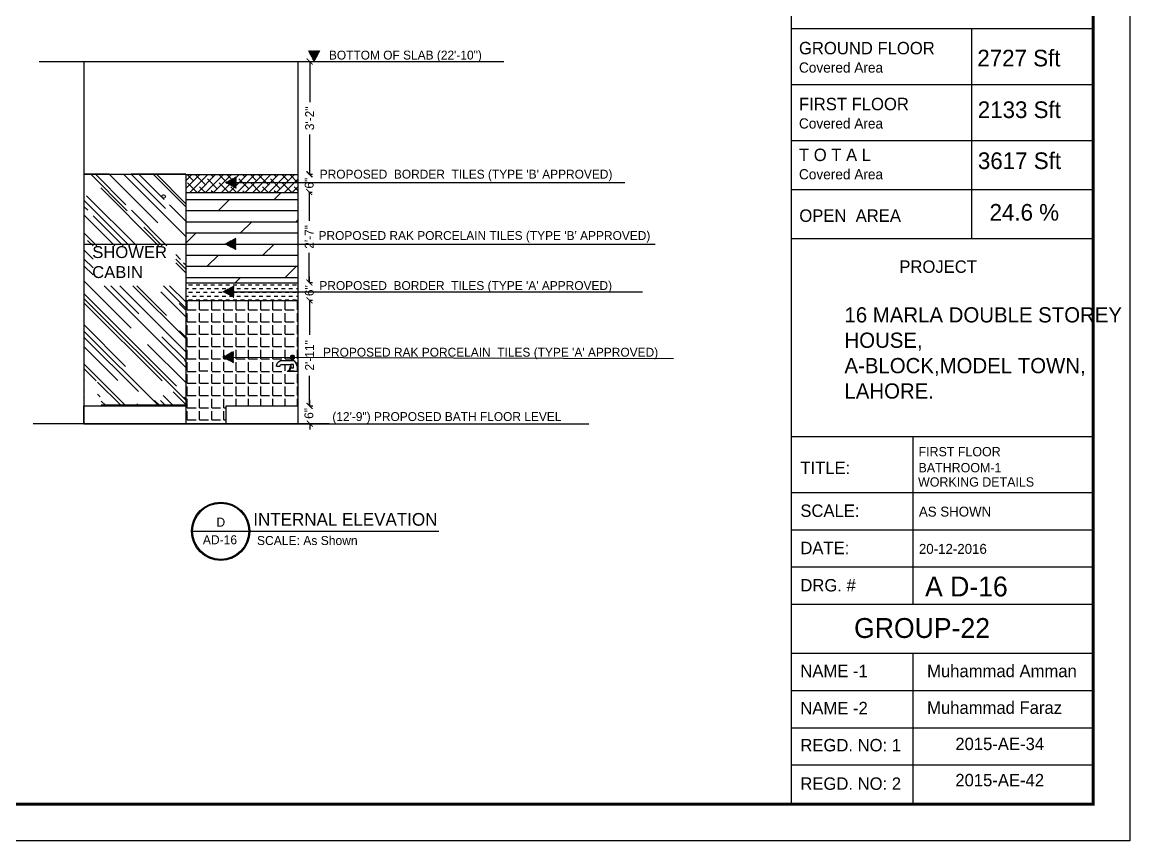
# Model space of a CAD drawing. Extents: x 10753 to 18704, y -5361 to 1140.
# Drawn here: x 12331.2 to 12704, y -3937.4 to -3661.6 of the extents above; entities that cross this region are included whole.
import ezdxf

# ---------------------------------------------------------------- set-up
doc = ezdxf.new("R2010")
doc.units = 0
doc.header["$LTSCALE"] = 30
doc.header["$MEASUREMENT"] = 0
doc.header["$PDMODE"] = 3
doc.linetypes.add('ACAD_ISO02W100', pattern=[15, 12, -3])
doc.layers.get('0').update_dxf_attribs({"linetype": 'CONTINUOUS'})
doc.layers.get('DEFPOINTS').update_dxf_attribs({"linetype": 'CONTINUOUS'})
for name, color, linetype in [('bath', 23, 'CONTINUOUS'), ('DIM', 6, 'CONTINUOUS'), ('furniture', 9, 'CONTINUOUS'), ('SEAL', 1, 'CONTINUOUS'), ('SLINE', 3, 'CONTINUOUS'), ('WALL', 2, 'CONTINUOUS'), ('WL', 9, 'CONTINUOUS')]:
    doc.layers.add(name, color=color, linetype=linetype)
doc.styles.add('dim', font='arial.ttf', dxfattribs={"height": 4})
doc.styles.add('ROMAND', font='stylu.ttf', dxfattribs={"height": 2})
doc.styles.add('SEAL TEXT', font='stylu.ttf', dxfattribs={"height": 6})
doc.styles.add('SMALL-DIM', font='stylu.ttf', dxfattribs={"height": 2})
doc.styles.get("Standard").update_dxf_attribs({"font": 'stylu.ttf', "height": 3})
doc.styles.add('Text 1-2', font='stylu.ttf', dxfattribs={"height": 1.5})
doc.styles.add('Work Dim', font='stylu.ttf', dxfattribs={"height": 4})
doc.dimstyles.new('D1', dxfattribs={"dimtxt": 6, "dimasz": 5, "dimexe": 1, "dimexo": 2, "dimgap": 1, "dimtad": 1, "dimdec": 4, "dimzin": 3, "dimdsep": 46, "dimlunit": 4, "dimtxsty": 'Standard', "dimcen": 3, "dimclrd": 7, "dimclre": 7, "dimclrt": 2, "dimadec": 0, "dimazin": 0, "dimtfac": 1, "dimtdec": 4, "dimtofl": 0, "dimtmove": 2, "dimatfit": 3, "dimfxl": 1, "dimfrac": 2, "dimtolj": 1, "dimtzin": 1, "dimarcsym": 0})
pattern_1 = [(135, (9253.51694, -21082.61697), (-0.08838834765, -0.08838834765), [])]

# ---------------------------------------------------------------- blocks, each defined once
blk = doc.blocks.new('_ArchTick')
at = {"color": 0, "linetype": 'ByBlock', "const_width": 0.15}
blk.add_lwpolyline([(-0.5, -0.5), (0.5, 0.5)], dxfattribs=at)
blk = doc.blocks.new('*D200')
at = {"layer": 'DEFPOINTS', "color": 0, "transparency": 16777216}
for p in [(12423.98, -3718.88), (12423.98, -3749.32), (12427.79, -3749.32)]:
    blk.add_point(p, dxfattribs=at)
at = {"layer": 'furniture', "color": 4, "lineweight": -2, "transparency": 16777216}
for p, q in [((12427.79, -3718.88), (12428.79, -3718.88)), ((12427.79, -3718.88), (12427.79, -3728.57)), ((12427.79, -3749.32), (12427.79, -3739.37)), ((12427.79, -3749.32), (12428.79, -3749.32))]:
    blk.add_line(p, q, dxfattribs=at)
at = {"layer": 'furniture', "color": 4, "lineweight": -2, "transparency": 16777216, "xscale": 2, "yscale": 2, "zscale": 2}
for p, rotation in [((12427.79, -3718.88), 90), ((12427.79, -3749.32), 270)]:
    blk.add_blockref('_ArchTick', p, dxfattribs=dict(at, rotation=rotation))
at = {"layer": 'furniture', "color": 4, "transparency": 16777216, "insert": (12427.79, -3733.97), "char_height": 3, "attachment_point": 5, "rotation": 90}
blk.add_mtext('\\A1;2\'-7"', dxfattribs=at)
blk = doc.blocks.new('*D201')
at = {"layer": 'DEFPOINTS', "color": 0, "transparency": 16777216}
for p in [(12423.98, -3749.32), (12423.98, -3755.32), (12427.87, -3755.32)]:
    blk.add_point(p, dxfattribs=at)
at = {"layer": 'furniture', "color": 4, "lineweight": -2, "transparency": 16777216}
for p, q in [((12427.87, -3749.32), (12427.87, -3747.32)), ((12427.87, -3749.32), (12428.87, -3749.32)), ((12427.87, -3755.32), (12428.87, -3755.32)), ((12427.87, -3755.32), (12427.87, -3757.32))]:
    blk.add_line(p, q, dxfattribs=at)
at = {"layer": 'furniture', "color": 4, "lineweight": -2, "transparency": 16777216, "xscale": 2, "yscale": 2, "zscale": 2}
for p, rotation in [((12427.87, -3749.32), 270), ((12427.87, -3755.32), 90)]:
    blk.add_blockref('_ArchTick', p, dxfattribs=dict(at, rotation=rotation))
at = {"layer": 'furniture', "color": 4, "transparency": 16777216, "insert": (12427.87, -3752.09), "char_height": 3, "attachment_point": 5, "rotation": 90}
blk.add_mtext('\\A1;6"', dxfattribs=at)
blk = doc.blocks.new('*D202')
at = {"layer": 'DEFPOINTS', "color": 0, "transparency": 16777216}
for p in [(12423.98, -3755.32), (12423.98, -3790.88), (12427.88, -3790.88)]:
    blk.add_point(p, dxfattribs=at)
at = {"layer": 'furniture', "color": 4, "lineweight": -2, "transparency": 16777216}
for p, q in [((12427.88, -3755.32), (12428.88, -3755.32)), ((12427.88, -3755.32), (12427.88, -3766.99)), ((12427.88, -3790.88), (12427.88, -3780.76)), ((12427.88, -3790.88), (12428.88, -3790.88))]:
    blk.add_line(p, q, dxfattribs=at)
at = {"layer": 'furniture', "color": 4, "lineweight": -2, "transparency": 16777216, "xscale": 2, "yscale": 2, "zscale": 2}
for p, rotation in [((12427.88, -3755.32), 90), ((12427.88, -3790.88), 270)]:
    blk.add_blockref('_ArchTick', p, dxfattribs=dict(at, rotation=rotation))
at = {"layer": 'furniture', "color": 4, "transparency": 16777216, "insert": (12427.88, -3773.87), "char_height": 3, "attachment_point": 5, "rotation": 90}
blk.add_mtext('\\A1;2\'-11"', dxfattribs=at)
blk = doc.blocks.new('*D203')
at = {"layer": 'DEFPOINTS', "color": 0, "transparency": 16777216}
for p in [(12423.98, -3790.88), (12423.98, -3796.88), (12427.99, -3796.88)]:
    blk.add_point(p, dxfattribs=at)
at = {"layer": 'furniture', "color": 4, "lineweight": -2, "transparency": 16777216}
for p, q in [((12427.99, -3790.88), (12427.99, -3788.88)), ((12427.99, -3790.88), (12428.99, -3790.88)), ((12427.99, -3796.88), (12428.99, -3796.88)), ((12427.99, -3796.88), (12427.99, -3798.88))]:
    blk.add_line(p, q, dxfattribs=at)
at = {"layer": 'furniture', "color": 4, "lineweight": -2, "transparency": 16777216, "xscale": 2, "yscale": 2, "zscale": 2}
for p, rotation in [((12427.99, -3790.88), 270), ((12427.99, -3796.88), 90)]:
    blk.add_blockref('_ArchTick', p, dxfattribs=dict(at, rotation=rotation))
at = {"layer": 'furniture', "color": 4, "transparency": 16777216, "insert": (12427.7, -3793.42), "char_height": 3, "attachment_point": 5, "rotation": 90}
blk.add_mtext('\\A1;6"', dxfattribs=at)
blk = doc.blocks.new('*D204')
at = {"layer": 'DEFPOINTS', "color": 0, "transparency": 16777216}
for p in [(12423.98, -3712.88), (12423.98, -3718.88), (12427.79, -3718.88)]:
    blk.add_point(p, dxfattribs=at)
at = {"layer": 'furniture', "color": 4, "lineweight": -2, "transparency": 16777216}
for p, q in [((12427.79, -3712.88), (12428.79, -3712.88)), ((12427.79, -3712.88), (12427.79, -3713.05)), ((12427.79, -3718.88), (12427.79, -3718.71)), ((12427.79, -3718.88), (12428.79, -3718.88))]:
    blk.add_line(p, q, dxfattribs=at)
at = {"layer": 'furniture', "color": 4, "lineweight": -2, "transparency": 16777216, "xscale": 2, "yscale": 2, "zscale": 2}
for p, rotation in [((12427.79, -3712.88), 90), ((12427.79, -3718.88), 270)]:
    blk.add_blockref('_ArchTick', p, dxfattribs=dict(at, rotation=rotation))
at = {"layer": 'furniture', "color": 4, "transparency": 16777216, "insert": (12427.79, -3715.88), "char_height": 3, "attachment_point": 5, "rotation": 90}
blk.add_mtext('\\A1;6"', dxfattribs=at)
blk = doc.blocks.new('*D199')
at = {"layer": 'DEFPOINTS', "color": 0, "transparency": 16777216}
for p in [(12423.98, -3674.88), (12423.98, -3712.88), (12427.96, -3712.88)]:
    blk.add_point(p, dxfattribs=at)
at = {"layer": 'WALL', "color": 4, "lineweight": -2, "transparency": 16777216}
for p, q in [((12427.96, -3674.88), (12428.96, -3674.88)), ((12427.96, -3674.88), (12427.96, -3688.56)), ((12427.96, -3712.88), (12427.96, -3699.54)), ((12427.96, -3712.88), (12428.96, -3712.88))]:
    blk.add_line(p, q, dxfattribs=at)
at = {"layer": 'WALL', "color": 4, "lineweight": -2, "transparency": 16777216, "xscale": 2, "yscale": 2, "zscale": 2}
for p, rotation in [((12427.96, -3674.88), 90), ((12427.96, -3712.88), 270)]:
    blk.add_blockref('_ArchTick', p, dxfattribs=dict(at, rotation=rotation))
at = {"layer": 'WALL', "color": 4, "transparency": 16777216, "insert": (12427.96, -3694.05), "char_height": 3, "attachment_point": 5, "rotation": 90}
blk.add_mtext('\\A1;3\'-2"', dxfattribs=at)

msp = doc.modelspace()

# ---------------------------------------------------------------- hatches: boundary and pattern name
h = msp.add_hatch()
h.set_pattern_fill('ANSI31', color=256, angle=90, style=0)
h.set_pattern_definition(pattern_1)
h.paths.add_polyline_path([(12429.49085, -3674.9983), (12431.38726, -3671.36132), (12427.54349, -3671.36132)])
h = msp.add_hatch()
h.set_pattern_fill('ANSI31', color=230, angle=90, style=0)
h.set_pattern_definition(pattern_1)
h.paths.add_polyline_path([(12429.49085, -3674.9983), (12431.38726, -3671.36132), (12427.54349, -3671.36132)])
h = msp.add_hatch()
h.set_pattern_fill('ANSI31', color=230, style=0)
h.set_pattern_definition([(45, (-5008.02368, -539.72508), (-0.08838834765, 0.08838834765), [])])
h.paths.add_polyline_path([(12399.59499, -3715.69899), (12403.23196, -3717.5954), (12403.23196, -3713.75163)])
h = msp.add_hatch()
h.set_pattern_fill('ANSI31', color=230, style=0)
h.set_pattern_definition([(45, (-5008.19442, -560.40446), (-0.08838834765, 0.08838834765), [])])
h.paths.add_polyline_path([(12399.42425, -3736.37836), (12403.06123, -3738.27477), (12403.06123, -3734.43101)])
h = msp.add_hatch()
h.set_pattern_fill('ANSI31', color=230, style=0)
h.set_pattern_definition([(45, (-5008.83205, -576.48367), (-0.08838834765, 0.08838834765), [])])
h.paths.add_polyline_path([(12398.78662, -3752.45758), (12402.42359, -3754.35399), (12402.42359, -3750.51022)])
h = msp.add_hatch()
h.set_pattern_fill('ANSI31', color=230, style=0)
h.set_pattern_definition([(45, (-5008.97446, -598.51891), (-0.08838834765, 0.08838834765), [])])
h.paths.add_polyline_path([(12398.64421, -3774.49282), (12402.28118, -3776.38923), (12402.28118, -3772.54546)])

# ---------------------------------------------------------------- linework, layer by layer
at = {"linetype": 'ACAD_ISO02W100'}
msp.add_line((12423.9836, -3674.88179), (12493.2552, -3674.88179), dxfattribs=at)
at = {"color": 230}
for p, q in [((12403.25189, -3715.70024), (12534.07, -3715.70024)), ((12351.9836, -3736.38427), (12544.28218, -3736.38427)), ((12402.44352, -3752.45883), (12539.94489, -3752.49861)), ((12402.30111, -3774.49407), (12550.37037, -3774.88018))]:
    msp.add_line(p, q, dxfattribs=at)
at = {"layer": 'bath'}
for p, q in [((12422.7836, -3775.70243), (12417.9836, -3775.70243)), ((12421.5836, -3774.20243), (12421.5836, -3774.80243)), ((12422.7836, -3774.20243), (12421.5836, -3774.20243)), ((12421.5836, -3774.80243), (12422.7836, -3774.80243)), ((12422.4836, -3773.90243), (12421.8836, -3773.90243)), ((12421.8836, -3775.10243), (12421.8836, -3775.70243)), ((12421.8836, -3775.10243), (12422.4836, -3775.10243)), ((12422.4836, -3775.70243), (12422.4836, -3775.10243)), ((12422.71051, -3775.00461), (12422.72774, -3775.00461)), ((12422.7836, -3774.80243), (12422.7836, -3774.20243)), ((12416.7836, -3777.50243), (12417.9836, -3777.50243)), ((12418.5836, -3776.90243), (12421.5836, -3776.90243)), ((12423.6836, -3779.30243), (12420.3836, -3779.30243)), ((12420.79553, -3779.12961), (12422.72774, -3779.12961)), ((12422.4836, -3776.90243), (12421.5836, -3776.90243)), ((12421.5836, -3776.90243), (12421.5836, -3778.10243)), ((12421.5836, -3778.10243), (12422.4836, -3778.10243)), ((12422.4836, -3778.10243), (12422.4836, -3776.90243)), ((12423.9836, -3779.30243), (12423.6836, -3779.30243))]:
    msp.add_line(p, q, dxfattribs=at)
at = {"layer": 'bath', "extrusion": (0, 0, -1)}
for centre, major_axis, start_param, end_param in [((12418.7851, -3777.53675), (1.41548, 1.41548), 3.944143381, 5.085843538), ((12421.87458, -3774.19343), (0.20585, 0.20585), 3.895965844, 5.528811593), ((12421.87458, -3774.81155), (0.20585, 0.20585), 2.325169517, 3.958015179), ((12422.49264, -3774.19343), (0.20585, 0.20585), -0.816422613, 0.816423136), ((12422.49264, -3774.81155), (0.20585, 0.20585), 0.754373191, 2.387219463), ((12417.88245, -3779.33615), (-4.31423, 4.31423), 1.718219053, 2.350668778), ((12418.4712, -3777.39011), (0.35383, 0.35383), 3.700433117, 5.724344843), ((12419.9336, -3777.65243), (-1.20934, 1.20934), 2.622446213, 3.660739094), ((12424.97644, -3779.63205), (-2.83255, 2.83255), 5.666095357, 6.058313254)]:
    msp.add_ellipse(centre, major_axis=major_axis, ratio=1, start_param=start_param, end_param=end_param, dxfattribs=at)
at = {"layer": 'furniture', "color": 3}
for p, q in [((12351.9836, -3712.88179), (12386.26931, -3712.88179)), ((12360.46849, -3712.88179), (12351.9836, -3712.88179)), ((12354.29113, -3712.88179), (12366.57825, -3725.16891)), ((12355.83555, -3712.88179), (12366.13714, -3723.18338)), ((12360.46849, -3712.88179), (12376.83748, -3729.25077)), ((12386.26931, -3712.88179), (12367.85917, -3712.88179)), ((12367.85917, -3712.88179), (12379.42973, -3724.45234)), ((12370.5066, -3712.88179), (12378.9881, -3721.36328)), ((12375.24985, -3712.88179), (12386.26931, -3723.90125)), ((12376.35286, -3712.88179), (12386.26931, -3722.79824)), ((12386.26931, -3712.88179), (12386.26931, -3796.88179)), ((12365.47516, -3713.03495), (12386.26931, -3733.8291)), ((12386.26931, -3712.99868), (12423.9836, -3712.99868)), ((12386.26931, -3715.06542), (12388.33605, -3712.99868)), ((12386.26931, -3717.71707), (12390.9877, -3712.99868)), ((12388.88024, -3715.10614), (12386.77278, -3712.99868)), ((12390.12113, -3718.99868), (12386.8915, -3715.76905)), ((12387.63935, -3718.99868), (12393.63935, -3712.99868)), ((12392.85771, -3716.43197), (12389.54315, -3713.1174)), ((12390.291, -3718.99868), (12396.291, -3712.99868)), ((12392.94265, -3718.99868), (12398.94265, -3712.99868)), ((12396.83519, -3717.75779), (12393.52063, -3714.44323)), ((12395.50936, -3713.78032), (12394.72773, -3712.99868)), ((12395.5943, -3718.99868), (12401.5943, -3712.99868)), ((12399.48684, -3715.10614), (12397.37938, -3712.99868)), ((12400.72773, -3718.99868), (12397.4981, -3715.76905)), ((12398.24595, -3718.99868), (12404.24595, -3712.99868)), ((12403.46432, -3716.43197), (12400.14975, -3713.1174)), ((12400.8976, -3718.99868), (12406.8976, -3712.99868)), ((12403.54925, -3718.99868), (12409.54925, -3712.99868)), ((12407.44179, -3717.75779), (12404.12723, -3714.44323)), ((12406.11597, -3713.78032), (12405.33433, -3712.99868)), ((12406.2009, -3718.99868), (12412.2009, -3712.99868)), ((12410.09344, -3715.10614), (12407.98598, -3712.99868)), ((12411.33433, -3718.99868), (12408.1047, -3715.76905)), ((12408.85255, -3718.99868), (12414.85255, -3712.99868)), ((12414.07092, -3716.43197), (12410.75635, -3713.1174)), ((12411.5042, -3718.99868), (12417.5042, -3712.99868)), ((12414.15585, -3718.99868), (12420.15585, -3712.99868)), ((12418.04839, -3717.75779), (12414.73383, -3714.44323)), ((12416.72257, -3713.78032), (12415.94093, -3712.99868)), ((12416.80751, -3718.99868), (12422.80751, -3712.99868)), ((12420.70004, -3715.10614), (12418.59258, -3712.99868)), ((12421.94093, -3718.99868), (12418.71131, -3715.76905)), ((12419.45916, -3718.99868), (12423.9836, -3714.47424)), ((12423.9836, -3715.73805), (12421.36296, -3713.1174)), ((12352.90049, -3720.09515), (12369.73212, -3736.92677)), ((12357.69892, -3717.5029), (12377.1228, -3736.92677)), ((12386.26931, -3718.99868), (12423.9836, -3718.99868)), ((12392.77278, -3718.99868), (12390.86898, -3717.09488)), ((12395.42443, -3718.99868), (12394.84645, -3718.4207)), ((12403.37938, -3718.99868), (12401.47558, -3717.09488)), ((12406.03103, -3718.99868), (12405.45305, -3718.4207)), ((12413.98598, -3718.99868), (12412.08218, -3717.09488)), ((12415.97772, -3721.37959), (12418.35863, -3718.99868)), ((12416.63763, -3718.99868), (12416.05966, -3718.4207)), ((12422.11081, -3718.99868), (12423.9836, -3717.12589)), ((12423.9836, -3718.3897), (12422.68878, -3717.09488)), ((12351.9836, -3721.60512), (12367.30525, -3736.92677)), ((12351.9836, -3723.70089), (12353.28618, -3725.00347)), ((12380.80819, -3723.18338), (12386.26931, -3728.6445)), ((12386.26931, -3721.37961), (12423.9836, -3721.37961)), ((12397.22772, -3725.12959), (12400.97772, -3721.37959)), ((12351.9836, -3726.56894), (12362.34144, -3736.92677)), ((12355.10627, -3726.82356), (12365.20949, -3736.92677)), ((12367.95723, -3725.00347), (12379.88054, -3736.92677)), ((12386.26931, -3725.12961), (12423.9836, -3725.12961)), ((12372.09368, -3730.68434), (12378.33612, -3736.92677)), ((12386.26931, -3728.87961), (12423.9836, -3728.87961)), ((12404.72772, -3732.62959), (12408.47772, -3728.87959)), ((12423.47772, -3728.87959), (12423.9836, -3728.37371)), ((12351.9836, -3732.63599), (12356.27439, -3736.92677)), ((12353.23142, -3735.20743), (12355.04241, -3737.01842)), ((12386.26931, -3736.088), (12389.72772, -3732.62959)), ((12386.26931, -3732.62961), (12423.9836, -3732.62961)), ((12351.9836, -3738.37194), (12355.04241, -3741.43075)), ((12386.26931, -3736.37961), (12423.9836, -3736.37961)), ((12412.22772, -3740.12959), (12415.97772, -3736.37959)), ((12351.9836, -3741.3503), (12355.04241, -3744.4091)), ((12382.8863, -3739.93254), (12384.50353, -3741.54977)), ((12382.8863, -3741.47696), (12386.26931, -3744.85997)), ((12382.8863, -3742.69028), (12386.26931, -3746.07329)), ((12385.53149, -3742.68893), (12386.26931, -3743.42676)), ((12386.26931, -3740.12961), (12423.9836, -3740.12961)), ((12393.47772, -3743.87959), (12397.22772, -3740.12959)), ((12351.9836, -3743.66685), (12355.04241, -3746.72566)), ((12386.26931, -3743.87961), (12423.9836, -3743.87961)), ((12419.72772, -3747.62959), (12423.47772, -3743.87959)), ((12351.9836, -3748.74098), (12367.90247, -3764.65984)), ((12386.26931, -3747.62961), (12423.9836, -3747.62961)), ((12386.26931, -3749.43552), (12423.9836, -3749.43552)), ((12387.22774, -3750.12961), (12388.47774, -3750.12961)), ((12389.72774, -3750.12961), (12390.97774, -3750.12961)), ((12392.22774, -3750.12961), (12393.47774, -3750.12961)), ((12394.72774, -3750.12961), (12395.97774, -3750.12961)), ((12397.22774, -3750.12961), (12398.47774, -3750.12961)), ((12399.72774, -3750.12961), (12400.97774, -3750.12961)), ((12402.22774, -3750.12961), (12403.47774, -3750.12961)), ((12402.92179, -3749.43552), (12404.72772, -3747.62959)), ((12404.72774, -3750.12961), (12405.97774, -3750.12961)), ((12407.22774, -3750.12961), (12408.47774, -3750.12961)), ((12409.72774, -3750.12961), (12410.97774, -3750.12961)), ((12412.22774, -3750.12961), (12413.47774, -3750.12961)), ((12414.72774, -3750.12961), (12415.97774, -3750.12961)), ((12417.22774, -3750.12961), (12418.47774, -3750.12961)), ((12419.72774, -3750.12961), (12420.97774, -3750.12961)), ((12422.22774, -3750.12961), (12423.47774, -3750.12961)), ((12351.9836, -3753.04299), (12383.17983, -3784.23922)), ((12358.76323, -3750.44649), (12386.26931, -3777.95257)), ((12361.07979, -3750.44649), (12370.49472, -3759.86142)), ((12364.05815, -3750.44649), (12386.26931, -3772.65765)), ((12368.47047, -3750.44649), (12386.26931, -3768.24533)), ((12369.7941, -3750.44649), (12379.81529, -3760.46768)), ((12377.8854, -3752.47074), (12386.26931, -3760.85465)), ((12378.7292, -3750.44649), (12386.26931, -3757.9866)), ((12380.82496, -3750.44649), (12386.26931, -3755.89084)), ((12386.26931, -3751.37961), (12387.22774, -3751.37961)), ((12386.26931, -3753.87961), (12387.22774, -3753.87961)), ((12387.22774, -3752.62961), (12388.47774, -3752.62961)), ((12388.47774, -3751.37961), (12389.72774, -3751.37961)), ((12388.47774, -3753.87961), (12389.72774, -3753.87961)), ((12389.72774, -3752.62961), (12390.97774, -3752.62961)), ((12390.97774, -3751.37961), (12392.22774, -3751.37961)), ((12390.97774, -3753.87961), (12392.22774, -3753.87961)), ((12392.22774, -3752.62961), (12393.47774, -3752.62961)), ((12393.47774, -3751.37961), (12394.72774, -3751.37961)), ((12393.47774, -3753.87961), (12394.72774, -3753.87961)), ((12394.72774, -3752.62961), (12395.97774, -3752.62961)), ((12395.97774, -3751.37961), (12397.22774, -3751.37961)), ((12395.97774, -3753.87961), (12397.22774, -3753.87961)), ((12397.22774, -3752.62961), (12398.47774, -3752.62961)), ((12398.47774, -3751.37961), (12399.72774, -3751.37961)), ((12398.47774, -3753.87961), (12399.72774, -3753.87961)), ((12399.72774, -3752.62961), (12400.97774, -3752.62961)), ((12400.97774, -3751.37961), (12402.22774, -3751.37961)), ((12400.97774, -3753.87961), (12402.22774, -3753.87961)), ((12402.22774, -3752.62961), (12403.47774, -3752.62961)), ((12403.47774, -3751.37961), (12404.72774, -3751.37961)), ((12403.47774, -3753.87961), (12404.72774, -3753.87961)), ((12404.72774, -3752.62961), (12405.97774, -3752.62961)), ((12405.97774, -3751.37961), (12407.22774, -3751.37961)), ((12405.97774, -3753.87961), (12407.22774, -3753.87961)), ((12407.22774, -3752.62961), (12408.47774, -3752.62961)), ((12408.47774, -3751.37961), (12409.72774, -3751.37961)), ((12408.47774, -3753.87961), (12409.72774, -3753.87961)), ((12409.72774, -3752.62961), (12410.97774, -3752.62961)), ((12410.97774, -3751.37961), (12412.22774, -3751.37961)), ((12410.97774, -3753.87961), (12412.22774, -3753.87961)), ((12412.22774, -3752.62961), (12413.47774, -3752.62961)), ((12413.47774, -3751.37961), (12414.72774, -3751.37961)), ((12413.47774, -3753.87961), (12414.72774, -3753.87961)), ((12414.72774, -3752.62961), (12415.97774, -3752.62961)), ((12415.97774, -3751.37961), (12417.22774, -3751.37961)), ((12415.97774, -3753.87961), (12417.22774, -3753.87961)), ((12417.22774, -3752.62961), (12418.47774, -3752.62961)), ((12418.47774, -3751.37961), (12419.72774, -3751.37961)), ((12418.47774, -3753.87961), (12419.72774, -3753.87961)), ((12419.72774, -3752.62961), (12420.97774, -3752.62961)), ((12420.97774, -3751.37961), (12422.22774, -3751.37961)), ((12420.97774, -3753.87961), (12422.22774, -3753.87961)), ((12422.22774, -3752.62961), (12423.47774, -3752.62961)), ((12423.47774, -3751.37961), (12423.9836, -3751.37961)), ((12423.47774, -3753.87961), (12423.9836, -3753.87961)), ((12351.9836, -3754.69772), (12386.26931, -3788.98343)), ((12351.9836, -3756.13166), (12378.30581, -3782.45386)), ((12383.98604, -3756.34912), (12386.26931, -3758.63239)), ((12386.26931, -3755.43552), (12423.9836, -3755.43552)), ((12386.72774, -3758.50461), (12386.72774, -3755.50461)), ((12387.22774, -3755.12961), (12388.47774, -3755.12961)), ((12389.72774, -3755.12961), (12390.97774, -3755.12961)), ((12390.85274, -3758.50461), (12390.85274, -3755.50461)), ((12392.22774, -3755.12961), (12393.47774, -3755.12961)), ((12394.72774, -3755.12961), (12395.97774, -3755.12961)), ((12394.97774, -3758.50461), (12394.97774, -3755.50461)), ((12397.22774, -3755.12961), (12398.47774, -3755.12961)), ((12399.10274, -3758.50461), (12399.10274, -3755.50461)), ((12399.72774, -3755.12961), (12400.97774, -3755.12961)), ((12402.22774, -3755.12961), (12403.47774, -3755.12961)), ((12403.22774, -3758.50461), (12403.22774, -3755.50461)), ((12404.72774, -3755.12961), (12405.97774, -3755.12961)), ((12407.22774, -3755.12961), (12408.47774, -3755.12961)), ((12407.35274, -3758.50461), (12407.35274, -3755.50461)), ((12409.72774, -3755.12961), (12410.97774, -3755.12961)), ((12411.47774, -3758.50461), (12411.47774, -3755.50461)), ((12412.22774, -3755.12961), (12413.47774, -3755.12961)), ((12414.72774, -3755.12961), (12415.97774, -3755.12961)), ((12415.60274, -3758.50461), (12415.60274, -3755.50461)), ((12417.22774, -3755.12961), (12418.47774, -3755.12961)), ((12419.72774, -3755.12961), (12420.97774, -3755.12961)), ((12419.72774, -3758.50461), (12419.72774, -3755.50461)), ((12422.22774, -3755.12961), (12423.47774, -3755.12961)), ((12423.85274, -3758.50461), (12423.85274, -3755.50461)), ((12386.72774, -3758.50461), (12389.72774, -3758.50461)), ((12386.72774, -3762.62961), (12386.72774, -3759.62961)), ((12390.85274, -3758.50461), (12393.85274, -3758.50461)), ((12390.85274, -3762.62961), (12390.85274, -3759.62961)), ((12394.97774, -3758.50461), (12397.97774, -3758.50461)), ((12394.97774, -3762.62961), (12394.97774, -3759.62961)), ((12399.10274, -3758.50461), (12402.10274, -3758.50461)), ((12399.10274, -3762.62961), (12399.10274, -3759.62961)), ((12403.22774, -3758.50461), (12406.22774, -3758.50461)), ((12403.22774, -3762.62961), (12403.22774, -3759.62961)), ((12407.35274, -3758.50461), (12410.35274, -3758.50461)), ((12407.35274, -3762.62961), (12407.35274, -3759.62961)), ((12411.47774, -3758.50461), (12414.47774, -3758.50461)), ((12411.47774, -3762.62961), (12411.47774, -3759.62961)), ((12415.60274, -3758.50461), (12418.60274, -3758.50461)), ((12415.60274, -3762.62961), (12415.60274, -3759.62961)), ((12419.72774, -3758.50461), (12422.72774, -3758.50461)), ((12419.72774, -3762.62961), (12419.72774, -3759.62961)), ((12423.85274, -3758.50461), (12423.9836, -3758.50461)), ((12423.85274, -3762.62961), (12423.85274, -3759.62961)), ((12351.9836, -3763.52234), (12366.02722, -3777.56596)), ((12386.72774, -3762.62961), (12389.72774, -3762.62961)), ((12386.72774, -3766.75461), (12386.72774, -3763.75461)), ((12390.85274, -3762.62961), (12393.85274, -3762.62961)), ((12390.85274, -3766.75461), (12390.85274, -3763.75461)), ((12394.97774, -3762.62961), (12397.97774, -3762.62961)), ((12394.97774, -3766.75461), (12394.97774, -3763.75461)), ((12399.10274, -3762.62961), (12402.10274, -3762.62961)), ((12399.10274, -3766.75461), (12399.10274, -3763.75461)), ((12403.22774, -3762.62961), (12406.22774, -3762.62961)), ((12403.22774, -3766.75461), (12403.22774, -3763.75461)), ((12407.35274, -3762.62961), (12410.35274, -3762.62961)), ((12407.35274, -3766.75461), (12407.35274, -3763.75461)), ((12411.47774, -3762.62961), (12414.47774, -3762.62961)), ((12411.47774, -3766.75461), (12411.47774, -3763.75461)), ((12415.60274, -3762.62961), (12418.60274, -3762.62961)), ((12415.60274, -3766.75461), (12415.60274, -3763.75461)), ((12419.72774, -3762.62961), (12422.72774, -3762.62961)), ((12419.72774, -3766.75461), (12419.72774, -3763.75461)), ((12423.85274, -3762.62961), (12423.9836, -3762.62961)), ((12423.85274, -3766.75461), (12423.85274, -3763.75461)), ((12351.9836, -3765.72859), (12376.82341, -3790.5684)), ((12351.9836, -3767.71404), (12370.32887, -3786.05931)), ((12378.21633, -3767.58302), (12386.26931, -3775.63601)), ((12384.18969, -3765.64899), (12386.26931, -3767.72862)), ((12386.72774, -3766.75461), (12389.72774, -3766.75461)), ((12386.72774, -3770.87961), (12386.72774, -3767.87961)), ((12390.85274, -3766.75461), (12393.85274, -3766.75461)), ((12390.85274, -3770.87961), (12390.85274, -3767.87961)), ((12394.97774, -3766.75461), (12397.97774, -3766.75461)), ((12394.97774, -3770.87961), (12394.97774, -3767.87961)), ((12399.10274, -3766.75461), (12402.10274, -3766.75461)), ((12399.10274, -3770.87961), (12399.10274, -3767.87961)), ((12403.22774, -3766.75461), (12406.22774, -3766.75461)), ((12403.22774, -3770.87961), (12403.22774, -3767.87961)), ((12407.35274, -3766.75461), (12410.35274, -3766.75461)), ((12407.35274, -3770.87961), (12407.35274, -3767.87961)), ((12411.47774, -3766.75461), (12414.47774, -3766.75461)), ((12411.47774, -3770.87961), (12411.47774, -3767.87961)), ((12415.60274, -3766.75461), (12418.60274, -3766.75461)), ((12415.60274, -3770.87961), (12415.60274, -3767.87961)), ((12419.72774, -3766.75461), (12422.72774, -3766.75461)), ((12419.72774, -3770.87961), (12419.72774, -3767.87961)), ((12423.85274, -3766.75461), (12423.9836, -3766.75461)), ((12423.85274, -3770.87961), (12423.85274, -3767.87961)), ((12351.9836, -3770.91302), (12363.43496, -3782.36438)), ((12373.4179, -3770.17528), (12386.26931, -3783.02669)), ((12386.72774, -3770.87961), (12389.72774, -3770.87961)), ((12386.72774, -3775.00461), (12386.72774, -3772.00461)), ((12390.85274, -3770.87961), (12393.85274, -3770.87961)), ((12390.85274, -3775.00461), (12390.85274, -3772.00461)), ((12394.97774, -3770.87961), (12397.97774, -3770.87961)), ((12394.97774, -3775.00461), (12394.97774, -3772.00461)), ((12399.10274, -3770.87961), (12402.10274, -3770.87961)), ((12399.10274, -3775.00461), (12399.10274, -3772.00461)), ((12403.22774, -3770.87961), (12406.22774, -3770.87961)), ((12403.22774, -3775.00461), (12403.22774, -3772.00461)), ((12407.35274, -3770.87961), (12410.35274, -3770.87961)), ((12407.35274, -3775.00461), (12407.35274, -3772.00461)), ((12411.47774, -3770.87961), (12414.47774, -3770.87961)), ((12411.47774, -3775.00461), (12411.47774, -3772.00461)), ((12415.60274, -3770.87961), (12418.60274, -3770.87961)), ((12415.60274, -3775.00461), (12415.60274, -3772.00461)), ((12419.72774, -3770.87961), (12422.72774, -3770.87961)), ((12419.72774, -3775.00461), (12419.72774, -3772.00461)), ((12423.85274, -3770.87961), (12423.9836, -3770.87961)), ((12423.85274, -3775.00461), (12423.85274, -3772.00461)), ((12385.81854, -3775.55952), (12386.26931, -3776.0103)), ((12386.72774, -3775.00461), (12389.72774, -3775.00461)), ((12386.72774, -3779.12961), (12386.72774, -3776.12961)), ((12390.85274, -3775.00461), (12393.85274, -3775.00461)), ((12390.85274, -3779.12961), (12390.85274, -3776.12961)), ((12394.97774, -3775.00461), (12397.97774, -3775.00461)), ((12394.97774, -3779.12961), (12394.97774, -3776.12961)), ((12399.10274, -3775.00461), (12402.10274, -3775.00461)), ((12399.10274, -3779.12961), (12399.10274, -3776.12961)), ((12403.22774, -3775.00461), (12406.22774, -3775.00461)), ((12403.22774, -3779.12961), (12403.22774, -3776.12961)), ((12407.35274, -3775.00461), (12410.35274, -3775.00461)), ((12407.35274, -3779.12961), (12407.35274, -3776.12961)), ((12411.47774, -3775.00461), (12414.47774, -3775.00461)), ((12411.47774, -3779.12961), (12411.47774, -3776.12961)), ((12415.60274, -3775.00461), (12418.60274, -3775.00461)), ((12415.60274, -3779.12961), (12415.60274, -3776.12961)), ((12419.72774, -3775.00461), (12421.6567, -3775.00461)), ((12423.85274, -3775.00461), (12423.9836, -3775.00461)), ((12423.85274, -3779.12961), (12423.85274, -3776.12961)), ((12351.9836, -3776.75945), (12365.79255, -3790.5684)), ((12351.9836, -3778.3037), (12356.13491, -3782.455)), ((12386.72774, -3779.30243), (12389.72774, -3779.30243)), ((12390.71444, -3779.12961), (12393.71444, -3779.12961)), ((12394.97774, -3779.30243), (12397.97774, -3779.30243)), ((12399.14741, -3779.30243), (12402.14741, -3779.30243)), ((12403.29216, -3779.30243), (12406.29216, -3779.30243)), ((12407.36473, -3779.30243), (12410.36473, -3779.30243)), ((12411.47338, -3779.30243), (12414.47338, -3779.30243)), ((12415.58204, -3779.30243), (12418.58204, -3779.30243)), ((12419.72774, -3779.12961), (12419.72774, -3776.90243)), ((12423.85274, -3779.12961), (12423.9836, -3779.12961)), ((12351.9836, -3782.3851), (12352.20458, -3782.60607)), ((12352.20458, -3782.60607), (12352.20458, -3782.60607)), ((12356.59208, -3782.91217), (12364.2483, -3790.5684)), ((12386.72774, -3783.25461), (12386.72774, -3780.25461)), ((12386.72774, -3783.25461), (12389.72774, -3783.25461)), ((12390.85274, -3783.25461), (12390.85274, -3780.25461)), ((12390.85274, -3783.25461), (12393.85274, -3783.25461)), ((12394.97774, -3783.25461), (12394.97774, -3780.25461)), ((12394.97774, -3783.25461), (12397.97774, -3783.25461)), ((12399.10274, -3783.25461), (12399.10274, -3780.25461)), ((12399.10274, -3783.25461), (12402.10274, -3783.25461)), ((12403.22774, -3783.25461), (12403.22774, -3780.25461)), ((12403.22774, -3783.25461), (12406.22774, -3783.25461)), ((12407.35274, -3783.25461), (12407.35274, -3780.25461)), ((12407.35274, -3783.25461), (12410.35274, -3783.25461)), ((12411.47774, -3783.25461), (12411.47774, -3780.25461)), ((12411.47774, -3783.25461), (12414.47774, -3783.25461)), ((12415.60274, -3783.25461), (12415.60274, -3780.25461)), ((12415.60274, -3783.25461), (12418.60274, -3783.25461)), ((12419.72774, -3783.25461), (12419.72774, -3780.25461)), ((12419.72774, -3783.25461), (12422.72774, -3783.25461)), ((12423.85274, -3783.25461), (12423.85274, -3780.25461)), ((12423.85274, -3783.25461), (12423.9836, -3783.25461)), ((12351.9836, -3785.69438), (12352.20458, -3785.91535)), ((12352.20458, -3785.91535), (12352.20458, -3785.91535)), ((12356.59208, -3786.99357), (12357.47791, -3787.87941)), ((12378.69122, -3787.43919), (12381.94096, -3790.68893)), ((12381.99261, -3786.19247), (12386.26931, -3790.46917)), ((12386.72774, -3787.37961), (12386.72774, -3784.37961)), ((12386.72774, -3787.37961), (12389.72774, -3787.37961)), ((12390.85274, -3787.37961), (12390.85274, -3784.37961)), ((12390.85274, -3787.37961), (12393.85274, -3787.37961)), ((12394.97774, -3787.37961), (12394.97774, -3784.37961)), ((12394.97774, -3787.37961), (12397.97774, -3787.37961)), ((12399.10274, -3787.37961), (12399.10274, -3784.37961)), ((12399.10274, -3787.37961), (12402.10274, -3787.37961)), ((12403.22774, -3787.37961), (12403.22774, -3784.37961)), ((12403.22774, -3787.37961), (12406.22774, -3787.37961)), ((12407.35274, -3787.37961), (12407.35274, -3784.37961)), ((12407.35274, -3787.37961), (12410.35274, -3787.37961)), ((12411.47774, -3787.37961), (12411.47774, -3784.37961)), ((12411.47774, -3787.37961), (12414.47774, -3787.37961)), ((12415.60274, -3787.37961), (12415.60274, -3784.37961)), ((12415.60274, -3787.37961), (12418.60274, -3787.37961)), ((12419.72774, -3787.37961), (12419.72774, -3784.37961)), ((12419.72774, -3787.37961), (12422.72774, -3787.37961)), ((12423.85274, -3787.37961), (12423.85274, -3784.37961)), ((12423.85274, -3787.37961), (12423.9836, -3787.37961)), ((12351.9836, -3787.79032), (12352.20458, -3788.01129)), ((12351.9836, -3790.88179), (12386.26931, -3790.88179)), ((12386.26931, -3790.68893), (12357.79905, -3790.68893)), ((12357.81742, -3789.30595), (12359.20041, -3790.68893)), ((12361.30477, -3790.68893), (12361.30477, -3790.68893)), ((12367.00682, -3790.68893), (12367.19968, -3790.88179)), ((12368.13322, -3790.52552), (12368.29663, -3790.68893)), ((12368.29663, -3790.68893), (12368.29663, -3790.68893)), ((12369.79841, -3790.15422), (12370.33311, -3790.68893)), ((12375.73834, -3789.03442), (12377.39285, -3790.68893)), ((12377.39285, -3790.68893), (12377.39285, -3790.68893)), ((12377.70669, -3789.03417), (12379.36145, -3790.68893)), ((12385.61497, -3787.91411), (12386.26931, -3788.56845)), ((12386.72774, -3791.50461), (12386.72774, -3788.50461)), ((12390.85274, -3791.50461), (12390.85274, -3788.50461)), ((12394.97774, -3791.50461), (12394.97774, -3788.50461)), ((12399.10274, -3791.50461), (12399.10274, -3788.50461)), ((12399.8665, -3796.88179), (12399.8665, -3790.88179)), ((12399.8665, -3790.88179), (12423.9836, -3790.88179)), ((12403.22774, -3790.88179), (12403.22774, -3788.50461)), ((12407.35274, -3790.88179), (12407.35274, -3788.50461)), ((12411.47774, -3790.88179), (12411.47774, -3788.50461)), ((12415.60274, -3790.88179), (12415.60274, -3788.50461)), ((12419.72774, -3790.88179), (12419.72774, -3788.50461)), ((12423.85274, -3790.88179), (12423.85274, -3788.50461)), ((12423.8665, -3790.88179), (12423.9836, -3790.88179)), ((12423.9836, -3790.88179), (12423.9836, -3796.88179)), ((12386.72774, -3791.50461), (12389.72774, -3791.50461)), ((12386.72774, -3795.62961), (12386.72774, -3792.62961)), ((12390.85274, -3791.50461), (12393.85274, -3791.50461)), ((12390.85274, -3795.62961), (12390.85274, -3792.62961)), ((12394.97774, -3791.50461), (12397.97774, -3791.50461)), ((12394.97774, -3795.62961), (12394.97774, -3792.62961)), ((12399.10274, -3791.50461), (12399.8665, -3791.50461)), ((12399.10274, -3795.62961), (12399.10274, -3792.62961)), ((12386.72774, -3795.62961), (12389.72774, -3795.62961)), ((12386.72774, -3796.88179), (12386.72774, -3796.75461)), ((12390.85274, -3795.62961), (12393.85274, -3795.62961)), ((12390.85274, -3796.88179), (12390.85274, -3796.75461)), ((12394.97774, -3795.62961), (12397.97774, -3795.62961)), ((12394.97774, -3796.88179), (12394.97774, -3796.75461)), ((12399.10274, -3795.62961), (12399.8665, -3795.62961)), ((12399.10274, -3796.88179), (12399.10274, -3796.75461))]:
    msp.add_line(p, q, dxfattribs=at)
msp.add_circle((12378.79905, -3720.3684), 0.585, dxfattribs=at)
at = {"layer": 'SEAL', "color": 1}
for p, q in [((12589.95462, -3406.35215), (12589.95462, -3925.03251)), ((12691.62776, -3663.91434), (12589.95462, -3663.91434)), ((12650.74278, -3663.91434), (12650.74278, -3734.65216)), ((12691.62776, -3682.74194), (12589.95462, -3682.74194)), ((12691.62776, -3701.56953), (12589.95462, -3701.56953)), ((12691.62776, -3718.11085), (12589.95462, -3718.11085)), ((12691.62776, -3718.11085), (12589.95462, -3718.11085)), ((12691.62776, -3734.65216), (12589.95462, -3734.65216)), ((12691.62776, -3801.3099), (12589.95462, -3801.3099)), ((12630.90884, -3801.3099), (12630.90884, -3857.78599)), ((12691.62776, -3820.13749), (12589.95462, -3820.13749)), ((12691.62776, -3832.68922), (12589.95462, -3832.68922)), ((12691.62776, -3845.24096), (12589.95462, -3845.24096)), ((12691.62776, -3857.78599), (12589.95462, -3857.78599)), ((12691.62776, -3857.78599), (12589.95462, -3857.78599)), ((12691.62776, -3874.26884), (12589.95462, -3874.26884)), ((12630.90884, -3874.26884), (12630.90884, -3924.47576)), ((12691.62776, -3886.82057), (12589.95462, -3886.82057)), ((12691.62776, -3899.3723), (12589.95462, -3899.3723)), ((12691.62776, -3911.92403), (12589.95462, -3911.92403))]:
    msp.add_line(p, q, dxfattribs=at)
msp.add_lwpolyline([(12703.97729, -3394.00262), (12703.97729, -3937.38204), (11894.631, -3937.38204), (11894.631, -3394.00262)], close=True, dxfattribs=at)
at = {"layer": 'SLINE'}
msp.add_line((12388.19547, -3833.10194), (12471.40395, -3833.10194), dxfattribs=at)
for radius in [9.81095, 9.47309]:
    msp.add_circle((12398.00642, -3833.10194), radius, dxfattribs=at)
at = {"layer": 'WALL', "color": 9}
for p, q in [((12336.90566, -3674.88179), (12423.9836, -3674.88179)), ((12351.9836, -3674.88179), (12351.9836, -3796.88179)), ((12423.9836, -3674.88179), (12423.9836, -3796.88179)), ((12351.9836, -3712.88179), (12351.9836, -3796.88179)), ((12351.9836, -3796.88179), (12351.9836, -3790.88179)), ((12434.51614, -3796.88179), (12334.8877, -3796.88179)), ((12351.9836, -3796.88179), (12423.9836, -3796.88179)), ((12423.9836, -3796.88179), (12521.89007, -3796.88179))]:
    msp.add_line(p, q, dxfattribs=at)
at = {"layer": 'WL', "const_width": 1.02913}
msp.add_lwpolyline([(12691.62776, -3406.35215), (12691.62776, -3925.03251), (11906.98053, -3925.03251), (11906.98053, -3406.35215)], close=True, dxfattribs=at)

# ---------------------------------------------------------------- texts
at = {"color": 230, "char_height": 3, "attachment_point": 1, "style": 'Text 1-2'}
for s, insert in [('     BOTTOM OF SLAB (22\'-10")', (12428.86029, -3671.24477)), ("   PROPOSED  BORDER  TILES (TYPE 'B' APPROVED)", (12427.99067, -3711.34999)), ("  PROPOSED RAK PORCELAIN TILES (TYPE 'B' APPROVED)", (12428.71174, -3732.02092)), ("   PROPOSED  BORDER  TILES (TYPE 'A' APPROVED)", (12427.8697, -3748.8634)), ("        PROPOSED RAK PORCELAIN  TILES (TYPE 'A' APPROVED)", (12423.54578, -3771.32301)), ('      (12\'-9") PROPOSED BATH FLOOR LEVEL', (12428.89546, -3792.98637))]:
    msp.add_mtext_dynamic_manual_height_columns(s, width=161.6099882, gutter_width=1, heights=[0], dxfattribs=dict(at, insert=insert))
at = {"layer": 'DIM', "color": 4, "style": 'dim'}
for s, p in [('SHOWER', (12354.79139, -3741.08937)), ('CABIN', (12354.7641, -3747.82425))]:
    msp.add_text(s, height=4, dxfattribs=at).set_placement(p)
at = {"layer": 'SEAL', "color": 1}
for s, height, style, p in [('GROUND FLOOR', 4.1839101, 'ROMAND', (12592.62647, -3672.48563)), ('2727 Sft', 5.615713, 'SEAL TEXT', (12652.64558, -3676.55694)), ('Covered Area', 3.4302865, 'SEAL TEXT', (12592.62647, -3678.65072)), ('FIRST FLOOR', 4.1839101, 'ROMAND', (12592.62647, -3691.31323)), ('2133 Sft', 5.615713, 'SEAL TEXT', (12652.80182, -3693.94949)), ('Covered Area', 3.4302865, 'SEAL TEXT', (12592.62647, -3697.47831)), ('T O T A L', 4.18391, 'ROMAND', (12592.62647, -3708.4261)), ('3617 Sft', 5.615713, 'SEAL TEXT', (12652.84451, -3711.12406)), ('Covered Area', 3.4302865, 'SEAL TEXT', (12592.62647, -3714.59119)), ('24.6 %%%', 5.615713, 'SEAL TEXT', (12656.76508, -3728.50215)), ('OPEN  AREA', 4.18391, 'ROMAND', (12592.74915, -3728.90234)), ('PROJECT', 4.18391, 'ROMAND', (12626.39958, -3746.07741)), ('FIRST FLOOR', 3.1284045, 'SEAL TEXT', (12632.85244, -3807.86778)), ('TITLE:', 4.18391, 'ROMAND', (12593.09255, -3813.86163)), ('BATHROOM-1  ', 3.1284045, 'SEAL TEXT', (12632.85244, -3813.24951)), ('WORKING DETAILS', 3.1284045, 'SEAL TEXT', (12632.70642, -3818.06378)), ('SCALE:', 4.18391, 'ROMAND', (12593.09255, -3828.28037)), ('AS SHOWN', 3.342769, 'SEAL TEXT', (12632.98562, -3828.1639)), ('DATE:', 4.18391, 'ROMAND', (12593.09255, -3840.8321)), ('20-12-2016', 3.342769, 'SEAL TEXT', (12632.98562, -3840.71563)), ('DRG. #', 4.18391, 'ROMAND', (12593.09255, -3853.38383)), ('A D-16', 6.685538, 'SEAL TEXT', (12635.0624, -3855.04901)), ('GROUP-22', 6.694256, 'Work Dim', (12611.15967, -3869.04224)), ('NAME -1', 4.18391, 'ROMAND', (12593.09255, -3882.25884)), ('Muhammad Amman', 4.1839101, 'ROMAND', (12635.75207, -3882.25884)), ('NAME -2', 4.18391, 'ROMAND', (12593.09255, -3894.74962)), ('Muhammad Faraz', 4.1839101, 'ROMAND', (12635.75207, -3894.60999)), ('REGD. NO: 1', 4.1839101, 'ROMAND', (12593.09255, -3907.24041)), ('2015-AE-34', 4.18391, 'ROMAND', (12645.24874, -3906.81053)), ('REGD. NO: 2', 4.1839101, 'ROMAND', (12593.09255, -3920.19405)), ('2015-AE-42', 4.18391, 'ROMAND', (12645.24874, -3919.01106))]:
    msp.add_text(s, height=height, dxfattribs=dict(at, style=style)).set_placement(p)
at = {"layer": 'SEAL', "color": 1, "insert": (12607.93565, -3757.65659), "char_height": 5.1298235, "attachment_point": 1, "style": 'ROMAND'}
msp.add_mtext_dynamic_manual_height_columns('16 MARLA DOUBLE STOREY HOUSE,^JA-BLOCK,MODEL TOWN, LAHORE.', width=94.2270095, gutter_width=45, heights=[0], dxfattribs=at)
at = {"layer": 'SLINE', "style": 'SMALL-DIM'}
for s, height, p in [('INTERNAL ELEVATION', 4.2757912, (12408.98953, -3831.23886, 0.04541)), ('D', 3.0375, (12396.57655, -3831.57119)), ('AD-16', 3.0375, (12392.0137, -3837.49733)), ('SCALE: As Shown', 3.0375, (12410.23063, -3837.74784, 0.06863))]:
    msp.add_text(s, height=height, dxfattribs=at).set_placement(p)

# ---------------------------------------------------------------- dimensions: what is measured, and where the dimension line sits
at = {"layer": 'furniture', "color": 3}
for base, p1, p2, picture, middle in [((12427.79221, -3718.88179), (12423.9836, -3712.88179), (12423.9836, -3718.88179), '*D204', (12427.79221, -3715.88179)), ((12427.8697, -3755.31863), (12423.9836, -3749.31863), (12423.9836, -3755.31863), '*D201', (12427.8697, -3752.0874)), ((12427.99396, -3796.88179), (12423.9836, -3790.88179), (12423.9836, -3796.88179), '*D203', (12427.69556, -3793.41772))]:
    dim = msp.add_linear_dim(base=base, p1=p1, p2=p2, angle=90, dimstyle='D1', override={"dimtxt": 3, "dimasz": 2, "dimexo": 9, "dimblk": 'ArchTick', "dimclrd": 4, "dimclre": 4, "dimclrt": 4, "dimldrblk": 'ArchTick', "dimfxlon": 1}, dxfattribs=at)
    dim.commit()
    dim.dimension.update_dxf_attribs({"geometry": picture, "text_midpoint": middle, "dimtype": 160})
for base, p1, p2, text, picture, middle in [((12427.79221, -3749.31863), (12423.9836, -3718.88179), (12423.9836, -3749.31863), '2\'-7"', '*D200', (12427.79221, -3733.96997)), ((12427.87647, -3790.88179), (12423.9836, -3755.31863), (12423.9836, -3790.88179), '2\'-11"', '*D202', (12427.87647, -3773.87219))]:
    dim = msp.add_linear_dim(base=base, p1=p1, p2=p2, angle=90, text=text, dimstyle='D1', override={"dimtxt": 3, "dimasz": 2, "dimexo": 9, "dimblk": 'ArchTick', "dimclrd": 4, "dimclre": 4, "dimclrt": 4, "dimldrblk": 'ArchTick', "dimfxlon": 1}, dxfattribs=at)
    dim.commit()
    dim.dimension.update_dxf_attribs({"geometry": picture, "text_midpoint": middle, "dimtype": 160})
at = {"layer": 'WALL', "color": 9}
dim = msp.add_linear_dim(base=(12427.96453, -3712.88179), p1=(12423.9836, -3674.88179), p2=(12423.9836, -3712.88179), angle=90, dimstyle='D1', override={"dimtxt": 3, "dimasz": 2, "dimexo": 9, "dimblk": 'ArchTick', "dimclrd": 4, "dimclre": 4, "dimclrt": 4, "dimldrblk": 'ArchTick', "dimfxlon": 1}, dxfattribs=at)
dim.commit()
dim.dimension.update_dxf_attribs({"geometry": '*D199', "text_midpoint": (12427.96453, -3694.04888), "dimtype": 160})

doc.saveas('drawing.dxf')
